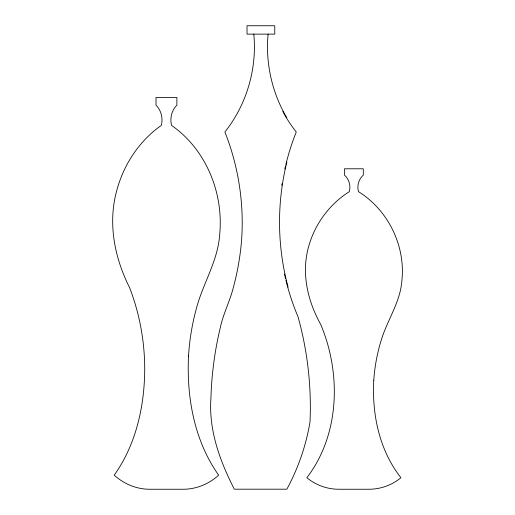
<?xml version="1.0" encoding="UTF-8"?>
<svg xmlns="http://www.w3.org/2000/svg" width="515" height="515" viewBox="0 0 515 515"><rect width="100%" height="100%" fill="white"/><g stroke="black" fill="none" stroke-linecap="round" stroke-linejoin="round"><path stroke-width="0.77" d="M268.096 34.132C265.399 63.036 271.984 92.687 286.758 117.684M286.881 162.051C276.69 202.955 277.102 246.382 288.085 287.087M274.141 25.75L247.02 25.75L247.02 34.132L274.141 34.132M253.798 34.132C257.165 68.881 246.601 104.661 224.901 132.014C238.503 166.313 244.245 203.637 241.567 240.441C240.273 256.2 237.563 271.811 233.462 287.087C229.954 301.166 223.047 314.105 220.137 328.338C214.671 351.269 211.581 374.759 210.931 398.327C208.594 430.218 219.982 461.228 234.319 489.192L286.842 489.192A215.631 215.631 0 0 0 310.017 421.894A336.9 336.9 0 0 0 298.069 316.931A243.453 243.453 0 0 1 285.909 280.205M274.759 25.75L274.759 34.132M282.832 111.485A136.964 136.964 0 0 0 296.26 132.014A243.453 243.453 0 0 0 286.475 162.051M285.535 278.667A243.453 243.453 0 0 1 284.48 274.044M281.737 185.271A243.453 243.453 0 0 1 281.982 183.713M284.814 168.965A243.453 243.453 0 0 1 285.529 165.888M285.902 164.349A243.453 243.453 0 0 1 286.282 162.817M188.529 355.955C186.527 397.451 194.245 440.692 218.656 475.158C209.077 483.965 196.247 489.282 183.186 489.25L149.711 489.25C136.642 489.282 123.819 483.965 114.233 475.158C135.902 444.619 144.367 407.024 144.715 370.066C144.799 341.947 139.707 313.835 129.574 287.595C114.8 258.33 107.899 224.366 116.326 192.147C123.053 165.592 138.767 141.213 161.317 125.422C163.165 118.353 161.246 110.339 156.006 105.163L156.006 97.438L176.89 97.438L176.89 105.163C171.643 110.339 169.725 118.353 171.572 125.422C206.052 149.389 223.69 192.983 219.712 234.286C218.218 257.989 205.949 278.667 198.661 300.754C193.067 318.663 189.681 337.228 188.529 355.955M373.781 380.225C371.875 414.504 379.349 450.277 400.921 477.72C392.031 485.117 380.534 489.263 368.965 489.25L338.806 489.25C327.244 489.263 315.747 485.117 306.85 477.72C339.958 434.486 341.316 373.221 320.671 324.315C307.519 300.773 301.075 272.68 308.736 246.247C314.968 223.864 329.639 204.107 349.267 191.67C350.985 185.818 349.061 179.143 344.477 175.106L344.477 168.785L363.294 168.785L363.294 175.106C358.717 179.143 356.786 185.818 358.504 191.67C388.239 210.126 405.678 245.925 401.874 280.714C400.458 300.348 389.449 317.021 382.909 335.078C377.894 349.646 374.823 364.852 373.781 380.225"/></g></svg>
